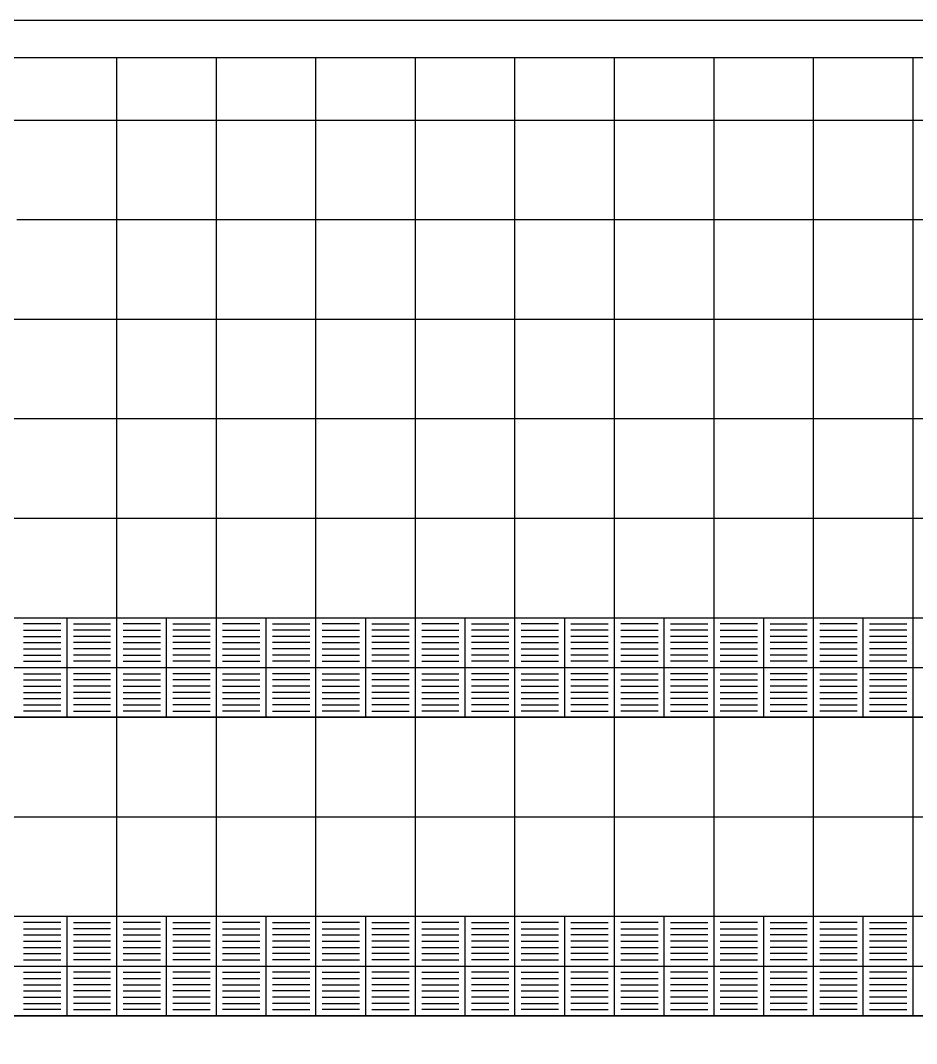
# Model space of a CAD drawing. Header units: inches. Extents: x -309 to 190, y -1585 to -1350.
# Drawn here: x -254.079 to -250.478, y -1375.399 to -1371.288 of the extents above; entities that cross this region are included whole.
import ezdxf
from ezdxf.lldxf.tags import DXFTag

# ---------------------------------------------------------------- set-up
doc = ezdxf.new("R2010")
doc.units = ezdxf.units.IN
doc.header["$MEASUREMENT"] = 0
doc.linetypes.add('CENTER2', pattern=[1.125, 0.75, -0.125, 0.125, -0.125])
doc.linetypes.add('HIDDEN', pattern=[0.375, 0.25, -0.125])
for name, color, linetype in [('CIEGOS', 9, 'CONTINUOUS'), ('DET', 9, 'CONTINUOUS'), ('lm', 9, 'HIDDEN'), ('NO VIDENTES', 9, 'CONTINUOUS'), ('PROY', 9, 'HIDDEN2'), ('V2', 9, 'CONTINUOUS')]:
    doc.layers.add(name, color=color, linetype=linetype)
tags = doc.linetypes.add('HIDDEN2', pattern=[0.1875, 0.125, -0.0625]).pattern_tags.tags
tags[6:7] = [DXFTag(74, 4), DXFTag(75, 0), DXFTag(340, '0'), DXFTag(46, 1.0), DXFTag(50, 0.0), DXFTag(44, 0.0), DXFTag(45, 0.0)]
tags[4:5] = [DXFTag(74, 4), DXFTag(75, 0), DXFTag(340, '0'), DXFTag(46, 1.0), DXFTag(50, 0.0), DXFTag(44, 0.0), DXFTag(45, 0.0)]

msp = doc.modelspace()

# ---------------------------------------------------------------- linework, layer by layer
at = {"layer": 'CIEGOS'}
for points in [[(-265.1546, -1373.6882), (-204.0052, -1373.6882)], [(-264.9889, -1374.0882), (-204.0644, -1374.0882)], [(-264.6575, -1374.8882), (-204.1827, -1374.8882)], [(-262.5318, -1375.2882), (-204.2418, -1375.2882)]]:
    msp.add_lwpolyline(points, dxfattribs=at)
at = {"layer": 'DET'}
for points in [[(-253.6918, -1375.2882), (-253.6918, -1371.4382)], [(-253.2918, -1375.2882), (-253.2918, -1371.4382)], [(-252.8918, -1375.2882), (-252.8918, -1371.4382)], [(-252.4918, -1375.2882), (-252.4918, -1371.4382)], [(-252.0918, -1375.2882), (-252.0918, -1371.4382)], [(-251.6918, -1375.2882), (-251.6918, -1371.4382)], [(-251.2918, -1375.2882), (-251.2918, -1371.4382)], [(-250.8918, -1375.2882), (-250.8918, -1371.4382)], [(-250.4918, -1375.2882), (-250.4918, -1371.4382)], [(-265.983, -1371.6882), (-203.7094, -1371.6882)], [(-254.0936, -1372.0882), (-249.6918, -1372.0882)], [(-265.6516, -1372.4882), (-203.8277, -1372.4882)], [(-265.486, -1372.8882), (-203.8883, -1372.8882)], [(-265.3203, -1373.2882), (-203.946, -1373.2882)], [(-253.8918, -1374.0882), (-253.8918, -1373.6882)], [(-253.4918, -1374.0882), (-253.4918, -1373.6882)], [(-253.0918, -1374.0882), (-253.0918, -1373.6882)], [(-252.6918, -1374.0882), (-252.6918, -1373.6882)], [(-252.2918, -1374.0882), (-252.2918, -1373.6882)], [(-251.8918, -1374.0882), (-251.8918, -1373.6882)], [(-251.4918, -1374.0882), (-251.4918, -1373.6882)], [(-251.0918, -1374.0882), (-251.0918, -1373.6882)], [(-250.6918, -1374.0882), (-250.6918, -1373.6882)], [(-265.0717, -1373.8882), (-204.0348, -1373.8882)], [(-264.8232, -1374.4882), (-204.1235, -1374.4882)], [(-253.8918, -1375.2882), (-253.8918, -1374.8882)], [(-253.4918, -1375.2882), (-253.4918, -1374.8882)], [(-253.0918, -1375.2882), (-253.0918, -1374.8882)], [(-252.6918, -1375.2882), (-252.6918, -1374.8882)], [(-252.2918, -1375.2882), (-252.2918, -1374.8882)], [(-251.8918, -1375.2882), (-251.8918, -1374.8882)], [(-251.4918, -1375.2882), (-251.4918, -1374.8882)], [(-251.0918, -1375.2882), (-251.0918, -1374.8882)], [(-250.6918, -1375.2882), (-250.6918, -1374.8882)], [(-264.5747, -1375.0882), (-204.2123, -1375.0882)]]:
    msp.add_lwpolyline(points, dxfattribs=at)
at = {"layer": 'lm', "linetype": 'CENTER2'}
msp.add_line((-268.7318, -1375.2882), (-201.8002, -1375.2882), dxfattribs=at)
msp.add_line((-268.7318, -1375.2882), (-201.8002, -1375.2882), dxfattribs=at)
at = {"layer": 'NO VIDENTES'}
for p, q in [((-253.9168, -1373.7132), (-254.0668, -1373.7132)), ((-254.0668, -1373.7382), (-253.9168, -1373.7382)), ((-253.8668, -1373.7132), (-253.7168, -1373.7132)), ((-253.7168, -1373.7382), (-253.8668, -1373.7382)), ((-253.5168, -1373.7132), (-253.6668, -1373.7132)), ((-253.6668, -1373.7382), (-253.5168, -1373.7382)), ((-253.4668, -1373.7132), (-253.3168, -1373.7132)), ((-253.3168, -1373.7382), (-253.4668, -1373.7382)), ((-253.1168, -1373.7132), (-253.2668, -1373.7132)), ((-253.2668, -1373.7382), (-253.1168, -1373.7382)), ((-253.0668, -1373.7132), (-252.9168, -1373.7132)), ((-252.9168, -1373.7382), (-253.0668, -1373.7382)), ((-252.7168, -1373.7132), (-252.8668, -1373.7132)), ((-252.8668, -1373.7382), (-252.7168, -1373.7382)), ((-252.6668, -1373.7132), (-252.5168, -1373.7132)), ((-252.5168, -1373.7382), (-252.6668, -1373.7382)), ((-252.3168, -1373.7132), (-252.4668, -1373.7132)), ((-252.4668, -1373.7382), (-252.3168, -1373.7382)), ((-252.2668, -1373.7132), (-252.1168, -1373.7132)), ((-252.1168, -1373.7382), (-252.2668, -1373.7382)), ((-251.9168, -1373.7132), (-252.0668, -1373.7132)), ((-252.0668, -1373.7382), (-251.9168, -1373.7382)), ((-251.8668, -1373.7132), (-251.7168, -1373.7132)), ((-251.7168, -1373.7382), (-251.8668, -1373.7382)), ((-251.5168, -1373.7132), (-251.6668, -1373.7132)), ((-251.6668, -1373.7382), (-251.5168, -1373.7382)), ((-251.4668, -1373.7132), (-251.3168, -1373.7132)), ((-251.3168, -1373.7382), (-251.4668, -1373.7382)), ((-251.1168, -1373.7132), (-251.2668, -1373.7132)), ((-251.2668, -1373.7382), (-251.1168, -1373.7382)), ((-251.0668, -1373.7132), (-250.9168, -1373.7132)), ((-250.9168, -1373.7382), (-251.0668, -1373.7382)), ((-250.7168, -1373.7132), (-250.8668, -1373.7132)), ((-250.8668, -1373.7382), (-250.7168, -1373.7382)), ((-250.6668, -1373.7132), (-250.5168, -1373.7132)), ((-250.5168, -1373.7382), (-250.6668, -1373.7382)), ((-254.0668, -1373.7632), (-253.9168, -1373.7632)), ((-254.0668, -1373.7882), (-253.9168, -1373.7882)), ((-253.7168, -1373.7632), (-253.8668, -1373.7632)), ((-253.7168, -1373.7882), (-253.8668, -1373.7882)), ((-253.6668, -1373.7632), (-253.5168, -1373.7632)), ((-253.6668, -1373.7882), (-253.5168, -1373.7882)), ((-253.3168, -1373.7632), (-253.4668, -1373.7632)), ((-253.3168, -1373.7882), (-253.4668, -1373.7882)), ((-253.2668, -1373.7632), (-253.1168, -1373.7632)), ((-253.2668, -1373.7882), (-253.1168, -1373.7882)), ((-252.9168, -1373.7632), (-253.0668, -1373.7632)), ((-252.9168, -1373.7882), (-253.0668, -1373.7882)), ((-252.8668, -1373.7632), (-252.7168, -1373.7632)), ((-252.8668, -1373.7882), (-252.7168, -1373.7882)), ((-252.5168, -1373.7632), (-252.6668, -1373.7632)), ((-252.5168, -1373.7882), (-252.6668, -1373.7882)), ((-252.4668, -1373.7632), (-252.3168, -1373.7632)), ((-252.4668, -1373.7882), (-252.3168, -1373.7882)), ((-252.1168, -1373.7632), (-252.2668, -1373.7632)), ((-252.1168, -1373.7882), (-252.2668, -1373.7882)), ((-252.0668, -1373.7632), (-251.9168, -1373.7632)), ((-252.0668, -1373.7882), (-251.9168, -1373.7882)), ((-251.7168, -1373.7632), (-251.8668, -1373.7632)), ((-251.7168, -1373.7882), (-251.8668, -1373.7882)), ((-251.6668, -1373.7632), (-251.5168, -1373.7632)), ((-251.6668, -1373.7882), (-251.5168, -1373.7882)), ((-251.3168, -1373.7632), (-251.4668, -1373.7632)), ((-251.3168, -1373.7882), (-251.4668, -1373.7882)), ((-251.2668, -1373.7632), (-251.1168, -1373.7632)), ((-251.2668, -1373.7882), (-251.1168, -1373.7882)), ((-250.9168, -1373.7632), (-251.0668, -1373.7632)), ((-250.9168, -1373.7882), (-251.0668, -1373.7882)), ((-250.8668, -1373.7632), (-250.7168, -1373.7632)), ((-250.8668, -1373.7882), (-250.7168, -1373.7882)), ((-250.5168, -1373.7632), (-250.6668, -1373.7632)), ((-250.5168, -1373.7882), (-250.6668, -1373.7882)), ((-254.0668, -1373.8132), (-253.9168, -1373.8132)), ((-253.7168, -1373.8132), (-253.8668, -1373.8132)), ((-253.6668, -1373.8132), (-253.5168, -1373.8132)), ((-253.3168, -1373.8132), (-253.4668, -1373.8132)), ((-253.2668, -1373.8132), (-253.1168, -1373.8132)), ((-252.9168, -1373.8132), (-253.0668, -1373.8132)), ((-252.8668, -1373.8132), (-252.7168, -1373.8132)), ((-252.5168, -1373.8132), (-252.6668, -1373.8132)), ((-252.4668, -1373.8132), (-252.3168, -1373.8132)), ((-252.1168, -1373.8132), (-252.2668, -1373.8132)), ((-252.0668, -1373.8132), (-251.9168, -1373.8132)), ((-251.7168, -1373.8132), (-251.8668, -1373.8132)), ((-251.6668, -1373.8132), (-251.5168, -1373.8132)), ((-251.3168, -1373.8132), (-251.4668, -1373.8132)), ((-251.2668, -1373.8132), (-251.1168, -1373.8132)), ((-250.9168, -1373.8132), (-251.0668, -1373.8132)), ((-250.8668, -1373.8132), (-250.7168, -1373.8132)), ((-250.5168, -1373.8132), (-250.6668, -1373.8132)), ((-254.0668, -1373.8382), (-253.9168, -1373.8382)), ((-254.0668, -1373.8632), (-253.9168, -1373.8632)), ((-253.7168, -1373.8382), (-253.8668, -1373.8382)), ((-253.7168, -1373.8632), (-253.8668, -1373.8632)), ((-253.6668, -1373.8382), (-253.5168, -1373.8382)), ((-253.6668, -1373.8632), (-253.5168, -1373.8632)), ((-253.3168, -1373.8382), (-253.4668, -1373.8382)), ((-253.3168, -1373.8632), (-253.4668, -1373.8632)), ((-253.2668, -1373.8382), (-253.1168, -1373.8382)), ((-253.2668, -1373.8632), (-253.1168, -1373.8632)), ((-252.9168, -1373.8382), (-253.0668, -1373.8382)), ((-252.9168, -1373.8632), (-253.0668, -1373.8632)), ((-252.8668, -1373.8382), (-252.7168, -1373.8382)), ((-252.8668, -1373.8632), (-252.7168, -1373.8632)), ((-252.5168, -1373.8382), (-252.6668, -1373.8382)), ((-252.5168, -1373.8632), (-252.6668, -1373.8632)), ((-252.4668, -1373.8382), (-252.3168, -1373.8382)), ((-252.4668, -1373.8632), (-252.3168, -1373.8632)), ((-252.1168, -1373.8382), (-252.2668, -1373.8382)), ((-252.1168, -1373.8632), (-252.2668, -1373.8632)), ((-252.0668, -1373.8382), (-251.9168, -1373.8382)), ((-252.0668, -1373.8632), (-251.9168, -1373.8632)), ((-251.7168, -1373.8382), (-251.8668, -1373.8382)), ((-251.7168, -1373.8632), (-251.8668, -1373.8632)), ((-251.6668, -1373.8382), (-251.5168, -1373.8382)), ((-251.6668, -1373.8632), (-251.5168, -1373.8632)), ((-251.3168, -1373.8382), (-251.4668, -1373.8382)), ((-251.3168, -1373.8632), (-251.4668, -1373.8632)), ((-251.2668, -1373.8382), (-251.1168, -1373.8382)), ((-251.2668, -1373.8632), (-251.1168, -1373.8632)), ((-250.9168, -1373.8382), (-251.0668, -1373.8382)), ((-250.9168, -1373.8632), (-251.0668, -1373.8632)), ((-250.8668, -1373.8382), (-250.7168, -1373.8382)), ((-250.8668, -1373.8632), (-250.7168, -1373.8632)), ((-250.5168, -1373.8382), (-250.6668, -1373.8382)), ((-250.5168, -1373.8632), (-250.6668, -1373.8632)), ((-254.0668, -1373.9132), (-253.9168, -1373.9132)), ((-253.7168, -1373.9132), (-253.8668, -1373.9132)), ((-253.6668, -1373.9132), (-253.5168, -1373.9132)), ((-253.3168, -1373.9132), (-253.4668, -1373.9132)), ((-253.2668, -1373.9132), (-253.1168, -1373.9132)), ((-252.9168, -1373.9132), (-253.0668, -1373.9132)), ((-252.8668, -1373.9132), (-252.7168, -1373.9132)), ((-252.5168, -1373.9132), (-252.6668, -1373.9132)), ((-252.4668, -1373.9132), (-252.3168, -1373.9132)), ((-252.1168, -1373.9132), (-252.2668, -1373.9132)), ((-252.0668, -1373.9132), (-251.9168, -1373.9132)), ((-251.7168, -1373.9132), (-251.8668, -1373.9132)), ((-251.6668, -1373.9132), (-251.5168, -1373.9132)), ((-251.3168, -1373.9132), (-251.4668, -1373.9132)), ((-251.2668, -1373.9132), (-251.1168, -1373.9132)), ((-250.9168, -1373.9132), (-251.0668, -1373.9132)), ((-250.8668, -1373.9132), (-250.7168, -1373.9132)), ((-250.5168, -1373.9132), (-250.6668, -1373.9132)), ((-254.0668, -1373.9382), (-253.9168, -1373.9382)), ((-253.7168, -1373.9382), (-253.8668, -1373.9382)), ((-253.6668, -1373.9382), (-253.5168, -1373.9382)), ((-253.3168, -1373.9382), (-253.4668, -1373.9382)), ((-253.2668, -1373.9382), (-253.1168, -1373.9382)), ((-252.9168, -1373.9382), (-253.0668, -1373.9382)), ((-252.8668, -1373.9382), (-252.7168, -1373.9382)), ((-252.5168, -1373.9382), (-252.6668, -1373.9382)), ((-252.4668, -1373.9382), (-252.3168, -1373.9382)), ((-252.1168, -1373.9382), (-252.2668, -1373.9382)), ((-252.0668, -1373.9382), (-251.9168, -1373.9382)), ((-251.7168, -1373.9382), (-251.8668, -1373.9382)), ((-251.6668, -1373.9382), (-251.5168, -1373.9382)), ((-251.3168, -1373.9382), (-251.4668, -1373.9382)), ((-251.2668, -1373.9382), (-251.1168, -1373.9382)), ((-250.9168, -1373.9382), (-251.0668, -1373.9382)), ((-250.8668, -1373.9382), (-250.7168, -1373.9382)), ((-250.5168, -1373.9382), (-250.6668, -1373.9382)), ((-254.0668, -1373.9632), (-253.9168, -1373.9632)), ((-254.0668, -1373.9882), (-253.9168, -1373.9882)), ((-253.7168, -1373.9632), (-253.8668, -1373.9632)), ((-253.7168, -1373.9882), (-253.8668, -1373.9882)), ((-253.6668, -1373.9632), (-253.5168, -1373.9632)), ((-253.6668, -1373.9882), (-253.5168, -1373.9882)), ((-253.3168, -1373.9632), (-253.4668, -1373.9632)), ((-253.3168, -1373.9882), (-253.4668, -1373.9882)), ((-253.2668, -1373.9632), (-253.1168, -1373.9632)), ((-253.2668, -1373.9882), (-253.1168, -1373.9882)), ((-252.9168, -1373.9632), (-253.0668, -1373.9632)), ((-252.9168, -1373.9882), (-253.0668, -1373.9882)), ((-252.8668, -1373.9632), (-252.7168, -1373.9632)), ((-252.8668, -1373.9882), (-252.7168, -1373.9882)), ((-252.5168, -1373.9632), (-252.6668, -1373.9632)), ((-252.5168, -1373.9882), (-252.6668, -1373.9882)), ((-252.4668, -1373.9632), (-252.3168, -1373.9632)), ((-252.4668, -1373.9882), (-252.3168, -1373.9882)), ((-252.1168, -1373.9632), (-252.2668, -1373.9632)), ((-252.1168, -1373.9882), (-252.2668, -1373.9882)), ((-252.0668, -1373.9632), (-251.9168, -1373.9632)), ((-252.0668, -1373.9882), (-251.9168, -1373.9882)), ((-251.7168, -1373.9632), (-251.8668, -1373.9632)), ((-251.7168, -1373.9882), (-251.8668, -1373.9882)), ((-251.6668, -1373.9632), (-251.5168, -1373.9632)), ((-251.6668, -1373.9882), (-251.5168, -1373.9882)), ((-251.3168, -1373.9632), (-251.4668, -1373.9632)), ((-251.3168, -1373.9882), (-251.4668, -1373.9882)), ((-251.2668, -1373.9632), (-251.1168, -1373.9632)), ((-251.2668, -1373.9882), (-251.1168, -1373.9882)), ((-250.9168, -1373.9632), (-251.0668, -1373.9632)), ((-250.9168, -1373.9882), (-251.0668, -1373.9882)), ((-250.8668, -1373.9632), (-250.7168, -1373.9632)), ((-250.8668, -1373.9882), (-250.7168, -1373.9882)), ((-250.5168, -1373.9632), (-250.6668, -1373.9632)), ((-250.5168, -1373.9882), (-250.6668, -1373.9882)), ((-254.0668, -1374.0132), (-253.9168, -1374.0132)), ((-254.0668, -1374.0382), (-253.9168, -1374.0382)), ((-253.7168, -1374.0132), (-253.8668, -1374.0132)), ((-253.7168, -1374.0382), (-253.8668, -1374.0382)), ((-253.6668, -1374.0132), (-253.5168, -1374.0132)), ((-253.6668, -1374.0382), (-253.5168, -1374.0382)), ((-253.3168, -1374.0132), (-253.4668, -1374.0132)), ((-253.3168, -1374.0382), (-253.4668, -1374.0382)), ((-253.2668, -1374.0132), (-253.1168, -1374.0132)), ((-253.2668, -1374.0382), (-253.1168, -1374.0382)), ((-252.9168, -1374.0132), (-253.0668, -1374.0132)), ((-252.9168, -1374.0382), (-253.0668, -1374.0382)), ((-252.8668, -1374.0132), (-252.7168, -1374.0132)), ((-252.8668, -1374.0382), (-252.7168, -1374.0382)), ((-252.5168, -1374.0132), (-252.6668, -1374.0132)), ((-252.5168, -1374.0382), (-252.6668, -1374.0382)), ((-252.4668, -1374.0132), (-252.3168, -1374.0132)), ((-252.4668, -1374.0382), (-252.3168, -1374.0382)), ((-252.1168, -1374.0132), (-252.2668, -1374.0132)), ((-252.1168, -1374.0382), (-252.2668, -1374.0382)), ((-252.0668, -1374.0132), (-251.9168, -1374.0132)), ((-252.0668, -1374.0382), (-251.9168, -1374.0382)), ((-251.7168, -1374.0132), (-251.8668, -1374.0132)), ((-251.7168, -1374.0382), (-251.8668, -1374.0382)), ((-251.6668, -1374.0132), (-251.5168, -1374.0132)), ((-251.6668, -1374.0382), (-251.5168, -1374.0382)), ((-251.3168, -1374.0132), (-251.4668, -1374.0132)), ((-251.3168, -1374.0382), (-251.4668, -1374.0382)), ((-251.2668, -1374.0132), (-251.1168, -1374.0132)), ((-251.2668, -1374.0382), (-251.1168, -1374.0382)), ((-250.9168, -1374.0132), (-251.0668, -1374.0132)), ((-250.9168, -1374.0382), (-251.0668, -1374.0382)), ((-250.8668, -1374.0132), (-250.7168, -1374.0132)), ((-250.8668, -1374.0382), (-250.7168, -1374.0382)), ((-250.5168, -1374.0132), (-250.6668, -1374.0132)), ((-250.5168, -1374.0382), (-250.6668, -1374.0382)), ((-253.9168, -1374.0632), (-254.0668, -1374.0632)), ((-253.8668, -1374.0632), (-253.7168, -1374.0632)), ((-253.5168, -1374.0632), (-253.6668, -1374.0632)), ((-253.4668, -1374.0632), (-253.3168, -1374.0632)), ((-253.1168, -1374.0632), (-253.2668, -1374.0632)), ((-253.0668, -1374.0632), (-252.9168, -1374.0632)), ((-252.7168, -1374.0632), (-252.8668, -1374.0632)), ((-252.6668, -1374.0632), (-252.5168, -1374.0632)), ((-252.3168, -1374.0632), (-252.4668, -1374.0632)), ((-252.2668, -1374.0632), (-252.1168, -1374.0632)), ((-251.9168, -1374.0632), (-252.0668, -1374.0632)), ((-251.8668, -1374.0632), (-251.7168, -1374.0632)), ((-251.5168, -1374.0632), (-251.6668, -1374.0632)), ((-251.4668, -1374.0632), (-251.3168, -1374.0632)), ((-251.1168, -1374.0632), (-251.2668, -1374.0632)), ((-251.0668, -1374.0632), (-250.9168, -1374.0632)), ((-250.7168, -1374.0632), (-250.8668, -1374.0632)), ((-250.6668, -1374.0632), (-250.5168, -1374.0632)), ((-253.9168, -1374.9132), (-254.0668, -1374.9132)), ((-254.0668, -1374.9382), (-253.9168, -1374.9382)), ((-253.8668, -1374.9132), (-253.7168, -1374.9132)), ((-253.7168, -1374.9382), (-253.8668, -1374.9382)), ((-253.5168, -1374.9132), (-253.6668, -1374.9132)), ((-253.6668, -1374.9382), (-253.5168, -1374.9382)), ((-253.4668, -1374.9132), (-253.3168, -1374.9132)), ((-253.3168, -1374.9382), (-253.4668, -1374.9382)), ((-253.1168, -1374.9132), (-253.2668, -1374.9132)), ((-253.2668, -1374.9382), (-253.1168, -1374.9382)), ((-253.0668, -1374.9132), (-252.9168, -1374.9132)), ((-252.9168, -1374.9382), (-253.0668, -1374.9382)), ((-252.7168, -1374.9132), (-252.8668, -1374.9132)), ((-252.8668, -1374.9382), (-252.7168, -1374.9382)), ((-252.6668, -1374.9132), (-252.5168, -1374.9132)), ((-252.5168, -1374.9382), (-252.6668, -1374.9382)), ((-252.3168, -1374.9132), (-252.4668, -1374.9132)), ((-252.4668, -1374.9382), (-252.3168, -1374.9382)), ((-252.2668, -1374.9132), (-252.1168, -1374.9132)), ((-252.1168, -1374.9382), (-252.2668, -1374.9382)), ((-251.9168, -1374.9132), (-252.0668, -1374.9132)), ((-252.0668, -1374.9382), (-251.9168, -1374.9382)), ((-251.8668, -1374.9132), (-251.7168, -1374.9132)), ((-251.7168, -1374.9382), (-251.8668, -1374.9382)), ((-251.5168, -1374.9132), (-251.6668, -1374.9132)), ((-251.6668, -1374.9382), (-251.5168, -1374.9382)), ((-251.4668, -1374.9132), (-251.3168, -1374.9132)), ((-251.3168, -1374.9382), (-251.4668, -1374.9382)), ((-251.1168, -1374.9132), (-251.2668, -1374.9132)), ((-251.2668, -1374.9382), (-251.1168, -1374.9382)), ((-251.0668, -1374.9132), (-250.9168, -1374.9132)), ((-250.9168, -1374.9382), (-251.0668, -1374.9382)), ((-250.7168, -1374.9132), (-250.8668, -1374.9132)), ((-250.8668, -1374.9382), (-250.7168, -1374.9382)), ((-250.6668, -1374.9132), (-250.5168, -1374.9132)), ((-250.5168, -1374.9382), (-250.6668, -1374.9382)), ((-254.0668, -1374.9632), (-253.9168, -1374.9632)), ((-253.7168, -1374.9632), (-253.8668, -1374.9632)), ((-253.6668, -1374.9632), (-253.5168, -1374.9632)), ((-253.3168, -1374.9632), (-253.4668, -1374.9632)), ((-253.2668, -1374.9632), (-253.1168, -1374.9632)), ((-252.9168, -1374.9632), (-253.0668, -1374.9632)), ((-252.8668, -1374.9632), (-252.7168, -1374.9632)), ((-252.5168, -1374.9632), (-252.6668, -1374.9632)), ((-252.4668, -1374.9632), (-252.3168, -1374.9632)), ((-252.1168, -1374.9632), (-252.2668, -1374.9632)), ((-252.0668, -1374.9632), (-251.9168, -1374.9632)), ((-251.7168, -1374.9632), (-251.8668, -1374.9632)), ((-251.6668, -1374.9632), (-251.5168, -1374.9632)), ((-251.3168, -1374.9632), (-251.4668, -1374.9632)), ((-251.2668, -1374.9632), (-251.1168, -1374.9632)), ((-250.9168, -1374.9632), (-251.0668, -1374.9632)), ((-250.8668, -1374.9632), (-250.7168, -1374.9632)), ((-250.5168, -1374.9632), (-250.6668, -1374.9632)), ((-254.0668, -1374.9882), (-253.9168, -1374.9882)), ((-254.0668, -1375.0132), (-253.9168, -1375.0132)), ((-253.7168, -1374.9882), (-253.8668, -1374.9882)), ((-253.7168, -1375.0132), (-253.8668, -1375.0132)), ((-253.6668, -1374.9882), (-253.5168, -1374.9882)), ((-253.6668, -1375.0132), (-253.5168, -1375.0132)), ((-253.3168, -1374.9882), (-253.4668, -1374.9882)), ((-253.3168, -1375.0132), (-253.4668, -1375.0132)), ((-253.2668, -1374.9882), (-253.1168, -1374.9882)), ((-253.2668, -1375.0132), (-253.1168, -1375.0132)), ((-252.9168, -1374.9882), (-253.0668, -1374.9882)), ((-252.9168, -1375.0132), (-253.0668, -1375.0132)), ((-252.8668, -1374.9882), (-252.7168, -1374.9882)), ((-252.8668, -1375.0132), (-252.7168, -1375.0132)), ((-252.5168, -1374.9882), (-252.6668, -1374.9882)), ((-252.5168, -1375.0132), (-252.6668, -1375.0132)), ((-252.4668, -1374.9882), (-252.3168, -1374.9882)), ((-252.4668, -1375.0132), (-252.3168, -1375.0132)), ((-252.1168, -1374.9882), (-252.2668, -1374.9882)), ((-252.1168, -1375.0132), (-252.2668, -1375.0132)), ((-252.0668, -1374.9882), (-251.9168, -1374.9882)), ((-252.0668, -1375.0132), (-251.9168, -1375.0132)), ((-251.7168, -1374.9882), (-251.8668, -1374.9882)), ((-251.7168, -1375.0132), (-251.8668, -1375.0132)), ((-251.6668, -1374.9882), (-251.5168, -1374.9882)), ((-251.6668, -1375.0132), (-251.5168, -1375.0132)), ((-251.3168, -1374.9882), (-251.4668, -1374.9882)), ((-251.3168, -1375.0132), (-251.4668, -1375.0132)), ((-251.2668, -1374.9882), (-251.1168, -1374.9882)), ((-251.2668, -1375.0132), (-251.1168, -1375.0132)), ((-250.9168, -1374.9882), (-251.0668, -1374.9882)), ((-250.9168, -1375.0132), (-251.0668, -1375.0132)), ((-250.8668, -1374.9882), (-250.7168, -1374.9882)), ((-250.8668, -1375.0132), (-250.7168, -1375.0132)), ((-250.5168, -1374.9882), (-250.6668, -1374.9882)), ((-250.5168, -1375.0132), (-250.6668, -1375.0132)), ((-254.0668, -1375.0382), (-253.9168, -1375.0382)), ((-254.0668, -1375.0632), (-253.9168, -1375.0632)), ((-253.7168, -1375.0382), (-253.8668, -1375.0382)), ((-253.7168, -1375.0632), (-253.8668, -1375.0632)), ((-253.6668, -1375.0382), (-253.5168, -1375.0382)), ((-253.6668, -1375.0632), (-253.5168, -1375.0632)), ((-253.3168, -1375.0382), (-253.4668, -1375.0382)), ((-253.3168, -1375.0632), (-253.4668, -1375.0632)), ((-253.2668, -1375.0382), (-253.1168, -1375.0382)), ((-253.2668, -1375.0632), (-253.1168, -1375.0632)), ((-252.9168, -1375.0382), (-253.0668, -1375.0382)), ((-252.9168, -1375.0632), (-253.0668, -1375.0632)), ((-252.8668, -1375.0382), (-252.7168, -1375.0382)), ((-252.8668, -1375.0632), (-252.7168, -1375.0632)), ((-252.5168, -1375.0382), (-252.6668, -1375.0382)), ((-252.5168, -1375.0632), (-252.6668, -1375.0632)), ((-252.4668, -1375.0382), (-252.3168, -1375.0382)), ((-252.4668, -1375.0632), (-252.3168, -1375.0632)), ((-252.1168, -1375.0382), (-252.2668, -1375.0382)), ((-252.1168, -1375.0632), (-252.2668, -1375.0632)), ((-252.0668, -1375.0382), (-251.9168, -1375.0382)), ((-252.0668, -1375.0632), (-251.9168, -1375.0632)), ((-251.7168, -1375.0382), (-251.8668, -1375.0382)), ((-251.7168, -1375.0632), (-251.8668, -1375.0632)), ((-251.6668, -1375.0382), (-251.5168, -1375.0382)), ((-251.6668, -1375.0632), (-251.5168, -1375.0632)), ((-251.3168, -1375.0382), (-251.4668, -1375.0382)), ((-251.3168, -1375.0632), (-251.4668, -1375.0632)), ((-251.2668, -1375.0382), (-251.1168, -1375.0382)), ((-251.2668, -1375.0632), (-251.1168, -1375.0632)), ((-250.9168, -1375.0382), (-251.0668, -1375.0382)), ((-250.9168, -1375.0632), (-251.0668, -1375.0632)), ((-250.8668, -1375.0382), (-250.7168, -1375.0382)), ((-250.8668, -1375.0632), (-250.7168, -1375.0632)), ((-250.5168, -1375.0382), (-250.6668, -1375.0382)), ((-250.5168, -1375.0632), (-250.6668, -1375.0632)), ((-254.0668, -1375.1132), (-253.9168, -1375.1132)), ((-254.0668, -1375.1382), (-253.9168, -1375.1382)), ((-253.7168, -1375.1132), (-253.8668, -1375.1132)), ((-253.7168, -1375.1382), (-253.8668, -1375.1382)), ((-253.6668, -1375.1132), (-253.5168, -1375.1132)), ((-253.6668, -1375.1382), (-253.5168, -1375.1382)), ((-253.3168, -1375.1132), (-253.4668, -1375.1132)), ((-253.3168, -1375.1382), (-253.4668, -1375.1382)), ((-253.2668, -1375.1132), (-253.1168, -1375.1132)), ((-253.2668, -1375.1382), (-253.1168, -1375.1382)), ((-252.9168, -1375.1132), (-253.0668, -1375.1132)), ((-252.9168, -1375.1382), (-253.0668, -1375.1382)), ((-252.8668, -1375.1132), (-252.7168, -1375.1132)), ((-252.8668, -1375.1382), (-252.7168, -1375.1382)), ((-252.5168, -1375.1132), (-252.6668, -1375.1132)), ((-252.5168, -1375.1382), (-252.6668, -1375.1382)), ((-252.4668, -1375.1132), (-252.3168, -1375.1132)), ((-252.4668, -1375.1382), (-252.3168, -1375.1382)), ((-252.1168, -1375.1132), (-252.2668, -1375.1132)), ((-252.1168, -1375.1382), (-252.2668, -1375.1382)), ((-252.0668, -1375.1132), (-251.9168, -1375.1132)), ((-252.0668, -1375.1382), (-251.9168, -1375.1382)), ((-251.7168, -1375.1132), (-251.8668, -1375.1132)), ((-251.7168, -1375.1382), (-251.8668, -1375.1382)), ((-251.6668, -1375.1132), (-251.5168, -1375.1132)), ((-251.6668, -1375.1382), (-251.5168, -1375.1382)), ((-251.3168, -1375.1132), (-251.4668, -1375.1132)), ((-251.3168, -1375.1382), (-251.4668, -1375.1382)), ((-251.2668, -1375.1132), (-251.1168, -1375.1132)), ((-251.2668, -1375.1382), (-251.1168, -1375.1382)), ((-250.9168, -1375.1132), (-251.0668, -1375.1132)), ((-250.9168, -1375.1382), (-251.0668, -1375.1382)), ((-250.8668, -1375.1132), (-250.7168, -1375.1132)), ((-250.8668, -1375.1382), (-250.7168, -1375.1382)), ((-250.5168, -1375.1132), (-250.6668, -1375.1132)), ((-250.5168, -1375.1382), (-250.6668, -1375.1382)), ((-254.0668, -1375.1632), (-253.9168, -1375.1632)), ((-254.0668, -1375.1882), (-253.9168, -1375.1882)), ((-253.7168, -1375.1632), (-253.8668, -1375.1632)), ((-253.7168, -1375.1882), (-253.8668, -1375.1882)), ((-253.6668, -1375.1632), (-253.5168, -1375.1632)), ((-253.6668, -1375.1882), (-253.5168, -1375.1882)), ((-253.3168, -1375.1632), (-253.4668, -1375.1632)), ((-253.3168, -1375.1882), (-253.4668, -1375.1882)), ((-253.2668, -1375.1632), (-253.1168, -1375.1632)), ((-253.2668, -1375.1882), (-253.1168, -1375.1882)), ((-252.9168, -1375.1632), (-253.0668, -1375.1632)), ((-252.9168, -1375.1882), (-253.0668, -1375.1882)), ((-252.8668, -1375.1632), (-252.7168, -1375.1632)), ((-252.8668, -1375.1882), (-252.7168, -1375.1882)), ((-252.5168, -1375.1632), (-252.6668, -1375.1632)), ((-252.5168, -1375.1882), (-252.6668, -1375.1882)), ((-252.4668, -1375.1632), (-252.3168, -1375.1632)), ((-252.4668, -1375.1882), (-252.3168, -1375.1882)), ((-252.1168, -1375.1632), (-252.2668, -1375.1632)), ((-252.1168, -1375.1882), (-252.2668, -1375.1882)), ((-252.0668, -1375.1632), (-251.9168, -1375.1632)), ((-252.0668, -1375.1882), (-251.9168, -1375.1882)), ((-251.7168, -1375.1632), (-251.8668, -1375.1632)), ((-251.7168, -1375.1882), (-251.8668, -1375.1882)), ((-251.6668, -1375.1632), (-251.5168, -1375.1632)), ((-251.6668, -1375.1882), (-251.5168, -1375.1882)), ((-251.3168, -1375.1632), (-251.4668, -1375.1632)), ((-251.3168, -1375.1882), (-251.4668, -1375.1882)), ((-251.2668, -1375.1632), (-251.1168, -1375.1632)), ((-251.2668, -1375.1882), (-251.1168, -1375.1882)), ((-250.9168, -1375.1632), (-251.0668, -1375.1632)), ((-250.9168, -1375.1882), (-251.0668, -1375.1882)), ((-250.8668, -1375.1632), (-250.7168, -1375.1632)), ((-250.8668, -1375.1882), (-250.7168, -1375.1882)), ((-250.5168, -1375.1632), (-250.6668, -1375.1632)), ((-250.5168, -1375.1882), (-250.6668, -1375.1882)), ((-254.0668, -1375.2132), (-253.9168, -1375.2132)), ((-253.7168, -1375.2132), (-253.8668, -1375.2132)), ((-253.6668, -1375.2132), (-253.5168, -1375.2132)), ((-253.3168, -1375.2132), (-253.4668, -1375.2132)), ((-253.2668, -1375.2132), (-253.1168, -1375.2132)), ((-252.9168, -1375.2132), (-253.0668, -1375.2132)), ((-252.8668, -1375.2132), (-252.7168, -1375.2132)), ((-252.5168, -1375.2132), (-252.6668, -1375.2132)), ((-252.4668, -1375.2132), (-252.3168, -1375.2132)), ((-252.1168, -1375.2132), (-252.2668, -1375.2132)), ((-252.0668, -1375.2132), (-251.9168, -1375.2132)), ((-251.7168, -1375.2132), (-251.8668, -1375.2132)), ((-251.6668, -1375.2132), (-251.5168, -1375.2132)), ((-251.3168, -1375.2132), (-251.4668, -1375.2132)), ((-251.2668, -1375.2132), (-251.1168, -1375.2132)), ((-250.9168, -1375.2132), (-251.0668, -1375.2132)), ((-250.8668, -1375.2132), (-250.7168, -1375.2132)), ((-250.5168, -1375.2132), (-250.6668, -1375.2132)), ((-254.0668, -1375.2382), (-253.9168, -1375.2382)), ((-253.9168, -1375.2632), (-254.0668, -1375.2632)), ((-253.7168, -1375.2382), (-253.8668, -1375.2382)), ((-253.8668, -1375.2632), (-253.7168, -1375.2632)), ((-253.6668, -1375.2382), (-253.5168, -1375.2382)), ((-253.5168, -1375.2632), (-253.6668, -1375.2632)), ((-253.3168, -1375.2382), (-253.4668, -1375.2382)), ((-253.4668, -1375.2632), (-253.3168, -1375.2632)), ((-253.2668, -1375.2382), (-253.1168, -1375.2382)), ((-253.1168, -1375.2632), (-253.2668, -1375.2632)), ((-252.9168, -1375.2382), (-253.0668, -1375.2382)), ((-253.0668, -1375.2632), (-252.9168, -1375.2632)), ((-252.8668, -1375.2382), (-252.7168, -1375.2382)), ((-252.7168, -1375.2632), (-252.8668, -1375.2632)), ((-252.5168, -1375.2382), (-252.6668, -1375.2382)), ((-252.6668, -1375.2632), (-252.5168, -1375.2632)), ((-252.4668, -1375.2382), (-252.3168, -1375.2382)), ((-252.3168, -1375.2632), (-252.4668, -1375.2632)), ((-252.1168, -1375.2382), (-252.2668, -1375.2382)), ((-252.2668, -1375.2632), (-252.1168, -1375.2632)), ((-252.0668, -1375.2382), (-251.9168, -1375.2382)), ((-251.9168, -1375.2632), (-252.0668, -1375.2632)), ((-251.7168, -1375.2382), (-251.8668, -1375.2382)), ((-251.8668, -1375.2632), (-251.7168, -1375.2632)), ((-251.6668, -1375.2382), (-251.5168, -1375.2382)), ((-251.5168, -1375.2632), (-251.6668, -1375.2632)), ((-251.3168, -1375.2382), (-251.4668, -1375.2382)), ((-251.4668, -1375.2632), (-251.3168, -1375.2632)), ((-251.2668, -1375.2382), (-251.1168, -1375.2382)), ((-251.1168, -1375.2632), (-251.2668, -1375.2632)), ((-250.9168, -1375.2382), (-251.0668, -1375.2382)), ((-251.0668, -1375.2632), (-250.9168, -1375.2632)), ((-250.8668, -1375.2382), (-250.7168, -1375.2382)), ((-250.7168, -1375.2632), (-250.8668, -1375.2632)), ((-250.5168, -1375.2382), (-250.6668, -1375.2382)), ((-250.6668, -1375.2632), (-250.5168, -1375.2632))]:
    msp.add_line(p, q, dxfattribs=at)
at = {"layer": 'PROY'}
for p, q in [((-216.3618, -1374.0882), (-256.3277, -1374.0882)), ((-211.7018, -1375.2882), (-262.5318, -1375.2882))]:
    msp.add_line(p, q, dxfattribs=at)
at = {"layer": 'V2'}
for points in [[(-272.7318, -1415.4082, 0.414214), (-264.7318, -1423.4082), (-172.7318, -1423.4082, 0.414214), (-164.7318, -1415.4082), (-164.7318, -1390.4819, 0.330583), (-171.8369, -1380.9101), (-202.5175, -1371.6307, 0.073558), (-204.8335, -1371.2882), (-264.7318, -1371.2882, 0.414214), (-272.7318, -1379.2882)], [(-272.5818, -1415.4082, 0.414214), (-264.7318, -1423.2582), (-172.7318, -1423.2582, 0.414214), (-164.8818, -1415.4082), (-164.8818, -1390.4819, 0.330583), (-171.8803, -1381.0537), (-202.5609, -1371.7743, 0.073558), (-204.8335, -1371.4382), (-264.7318, -1371.4382, 0.414214), (-272.5818, -1379.2882)]]:
    msp.add_lwpolyline(points, format="xyb", close=True, dxfattribs=at)

doc.saveas('drawing.dxf')
